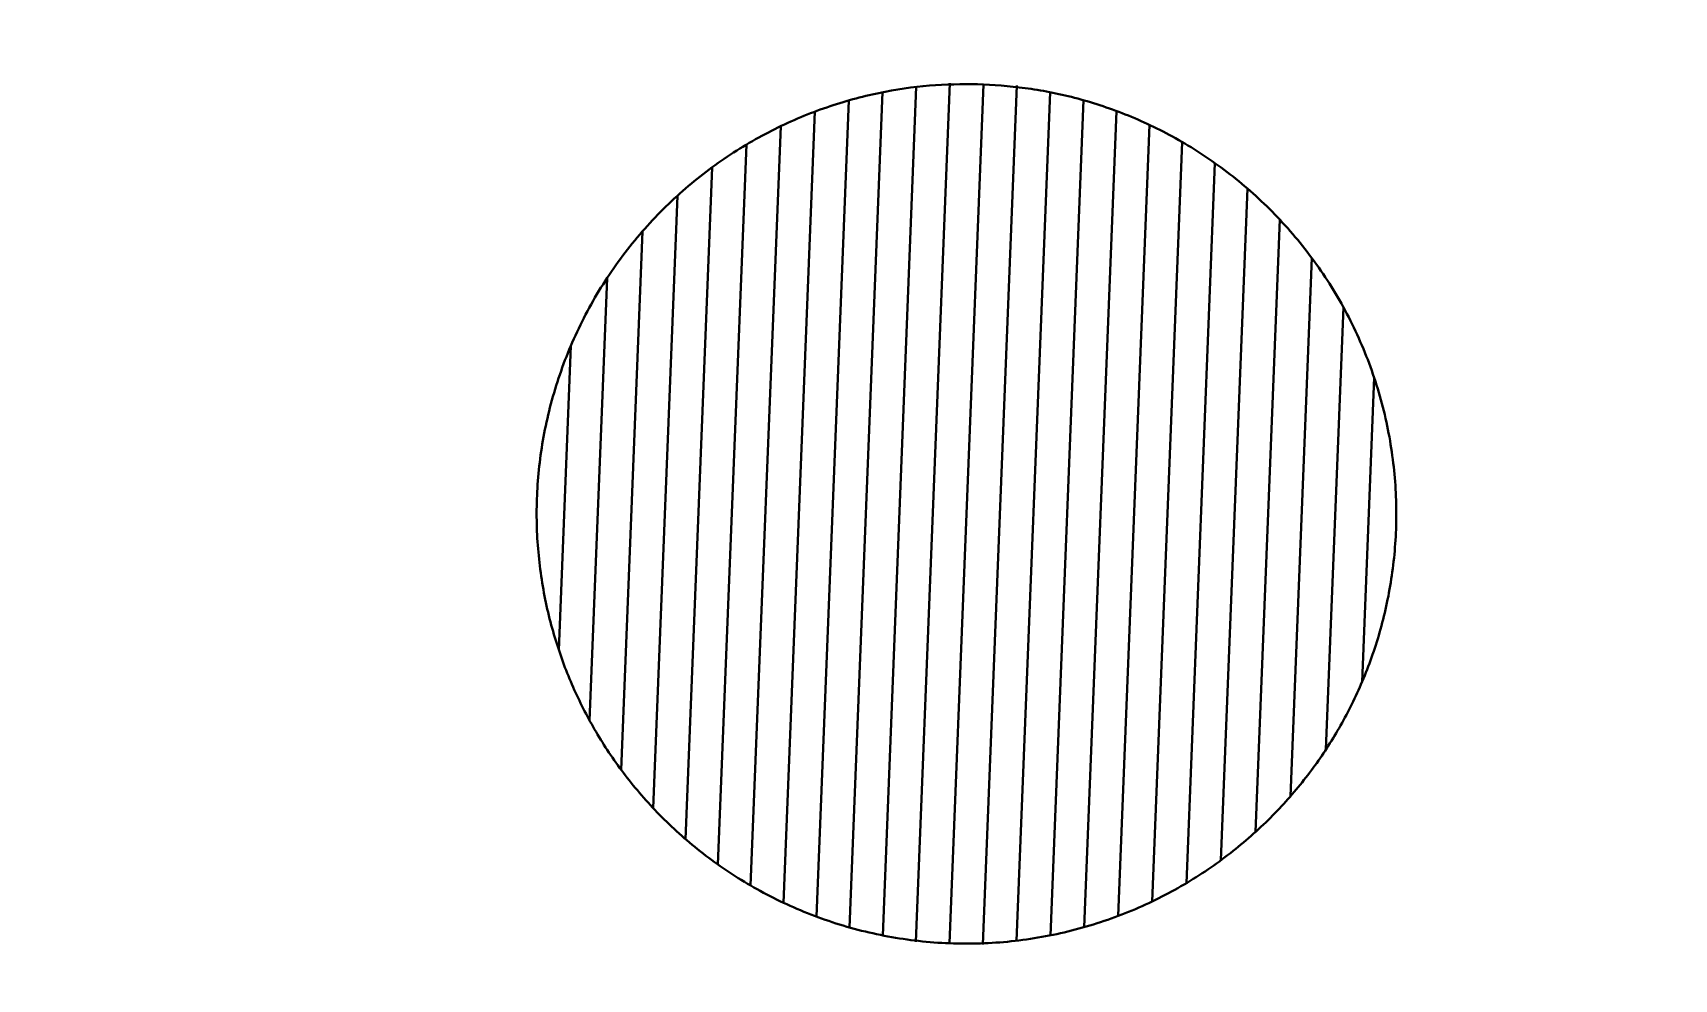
# Model space of a CAD drawing. Header units: metres. Extents: x 599858 to 604937, y 1147506 to 1148114.
# Drawn here: x 603029.52 to 603036.87, y 1147793.45 to 1147797.69 of the extents above; entities that cross this region are included whole.
import ezdxf

# ---------------------------------------------------------------- set-up
doc = ezdxf.new("R2010")
doc.units = ezdxf.units.M
doc.header["$MEASUREMENT"] = 0
doc.layers.add('TF_V_---_Bor--_2', color=140, linetype='Continuous', lineweight=40)
doc.layers.add('TV_U_APT_SSkrm', color=5, linetype='Continuous', lineweight=13)

# ---------------------------------------------------------------- blocks, each defined once
blk = doc.blocks.new('VBORING_5')
at = {"layer": 'TF_V_---_Bor--_2'}
for p, q in [((-0.15, 1.925), (-0.15, -1.925)), ((0, 1.925), (0, -1.925)), ((0.15, 1.925), (0.15, -1.925)), ((-0.45, 1.8717), (-0.45, -1.8717)), ((-0.3, 1.9015), (-0.3, -1.9015)), ((0.3, 1.9015), (0.3, -1.9015)), ((0.45, 1.8717), (0.45, -1.8717)), ((-0.75, 1.7729), (-0.75, -1.7729)), ((-0.6, 1.8291), (-0.6, -1.8291)), ((0.6, 1.8291), (0.6, -1.8291)), ((0.75, 1.7729), (0.75, -1.7729)), ((-0.9, 1.7017), (-0.9, -1.7017)), ((0.9, 1.7017), (0.9, -1.7017)), ((-1.05, 1.6134), (-1.05, -1.6134)), ((1.05, 1.6134), (1.05, -1.6134)), ((-1.2, 1.5052), (-1.2, -1.5052)), ((1.2, 1.5052), (1.2, -1.5052)), ((-1.35, 1.3723), (-1.35, -1.3723)), ((1.35, 1.3723), (1.35, -1.3723)), ((-1.5, 1.2065), (-1.5, -1.2065)), ((1.5, 1.2065), (1.5, -1.2065)), ((-1.65, 0.9915), (-1.65, -0.9915)), ((1.65, 0.9915), (1.65, -0.9915)), ((-1.8, 0.6824), (-1.8, -0.6824)), ((1.8, 0.6824), (1.8, -0.6824))]:
    blk.add_line(p, q, dxfattribs=at)
blk.add_rational_spline([(0, 1.925), (-3.3342, 1.925), (-1.6671, -0.9625), (0, -3.85), (1.6671, -0.9625), (3.3342, 1.925), (0, 1.925)], [1, 0.5, 1, 0.5, 1, 0.5, 1], degree=2, knots=[0, 0, 0, 0.333333, 0.333333, 0.666667, 0.666667, 1, 1, 1], dxfattribs=at)
at = {"layer": 'TV_U_APT_SSkrm', "flags": 1}
for tag in ['journr', 'formaal', 'formaal_txt', 'formanv', 'formanv_simple', 'slutaar', 'slutdato', 'sted1', 'symbol_rgb', 'txt_search', 'virktyp', 'virktypt', 'xutm', 'yutm', 'anlaegid', 'anlaegnr', 'anvendelse', 'anvendelse_txt', 'bbid', 'borid', 'boringsby', 'boringsdybde', 'boringspostnr', 'dgunr', 'dgunr_trimmed', 'id', 'kode_tekst', 'kommunenavn', 'kommunenr', 'koormetode', 'koormetode_txt', 'kote', 'metode', 'ogc_fid', 'region', 'region_tekst', 'url', 'usikkerhed_m', 'usikkerhed_m_num']:
    blk.add_attdef(tag, (-557187.4425, -1170743.1054), '', height=0.002, dxfattribs=at)
blk = doc.blocks.new('VBORING_18')
at = {"layer": 'TF_V_---_Bor--_2'}
for p, q in [((-0.15, 1.925), (-0.15, -1.925)), ((0, 1.925), (0, -1.925)), ((0.15, 1.925), (0.15, -1.925)), ((-0.45, 1.8717), (-0.45, -1.8717)), ((-0.3, 1.9015), (-0.3, -1.9015)), ((0.3, 1.9015), (0.3, -1.9015)), ((0.45, 1.8717), (0.45, -1.8717)), ((-0.75, 1.7729), (-0.75, -1.7729)), ((-0.6, 1.8291), (-0.6, -1.8291)), ((0.6, 1.8291), (0.6, -1.8291)), ((0.75, 1.7729), (0.75, -1.7729)), ((-0.9, 1.7017), (-0.9, -1.7017)), ((0.9, 1.7017), (0.9, -1.7017)), ((-1.05, 1.6134), (-1.05, -1.6134)), ((1.05, 1.6134), (1.05, -1.6134)), ((-1.2, 1.5052), (-1.2, -1.5052)), ((1.2, 1.5052), (1.2, -1.5052)), ((-1.35, 1.3723), (-1.35, -1.3723)), ((1.35, 1.3723), (1.35, -1.3723)), ((-1.5, 1.2065), (-1.5, -1.2065)), ((1.5, 1.2065), (1.5, -1.2065)), ((-1.65, 0.9915), (-1.65, -0.9915)), ((1.65, 0.9915), (1.65, -0.9915)), ((-1.8, 0.6824), (-1.8, -0.6824)), ((1.8, 0.6824), (1.8, -0.6824))]:
    blk.add_line(p, q, dxfattribs=at)
blk.add_rational_spline([(0, 1.925), (-3.3342, 1.925), (-1.6671, -0.9625), (0, -3.85), (1.6671, -0.9625), (3.3342, 1.925), (0, 1.925)], [1, 0.5, 1, 0.5, 1, 0.5, 1], degree=2, knots=[0, 0, 0, 0.333333, 0.333333, 0.666667, 0.666667, 1, 1, 1], dxfattribs=at)
at = {"layer": 'TV_U_APT_SSkrm', "flags": 1}
for tag in ['journr', 'formaal', 'formaal_tekst', 'formanv', 'formanv_tekst', 'sted1', 'symbol_outline_rgb', 'txt_search', 'virktyp', 'virktypt', 'xutm', 'yutm', 'anlaegid', 'anlaegnr', 'anlaegsnavn', 'anvendelse', 'anvendelse_tekst', 'borid', 'boringsby', 'broendborer', 'cyklogram', 'dataejer', 'dgunr', 'dgunr_org', 'dybde', 'dybde_num', 'id', 'kode', 'kode_tekst', 'kommunenavn', 'komnr', 'region', 'region_tekst', 'rgb', 'url', 'postnr', 'aar', 'aar_num', 'hovedtype']:
    blk.add_attdef(tag, (-557187.4425, -1170743.1054), '', height=0.002, dxfattribs=at)

msp = doc.modelspace()

# ---------------------------------------------------------------- linework, layer by layer
at = {"layer": 'TV_U_APT_SSkrm', "flags": 128}
msp.add_lwpolyline([(602969.263728, 1147799.176559, 0.017094), (603060.707619, 1147787.972739), (603065.511077, 1147787.550248), (603069.495649, 1147787.201307), (603071.487999, 1147787.027501, 0.000417), (603091.412937, 1147785.30604), (603093.405573, 1147785.135555), (603097.39096, 1147784.795913), (603101.37646, 1147784.457599), (603105.362073, 1147784.120615), (603109.347797, 1147783.784959), (603111.340716, 1147783.617795, 0.000417), (603131.271281, 1147781.96277), (603133.264476, 1147781.798929), (603137.250973, 1147781.472575), (603141.237578, 1147781.14755), (603145.224292, 1147780.823855), (603149.211114, 1147780.501488)], format="xyb", dxfattribs=at)

# ---------------------------------------------------------------- block references
at = {"layer": 'TF_V_---_Bor--_2', "xscale": 0.999996, "yscale": 0.999996, "zscale": 0.999996, "rotation": 357.734276}
for name in ['VBORING_5', 'VBORING_18']:
    msp.add_blockref(name, (603033.701181, 1147795.53364), dxfattribs=at)

doc.saveas('drawing.dxf')
